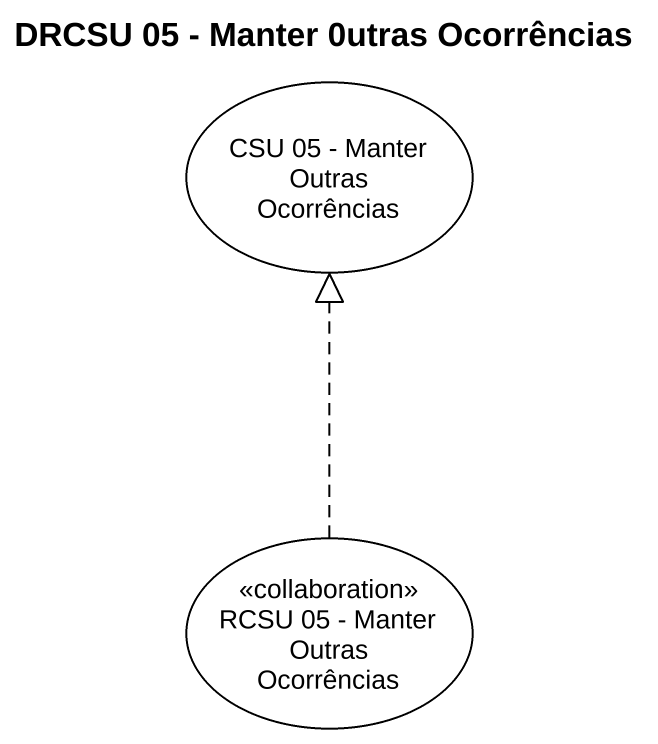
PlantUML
@startuml
title DRCSU 05 - Manter 0utras Ocorrências
usecase "CSU 05 - Manter Outras Ocorrências" as CSU_05_Manter_Outras
usecase "RCSU 05 - Manter Outras Ocorrências" as RCSU_05_Manter_Outras <<collaboration>>
RCSU_05_Manter_Outras .up.|> CSU_05_Manter_Outras
@enduml
